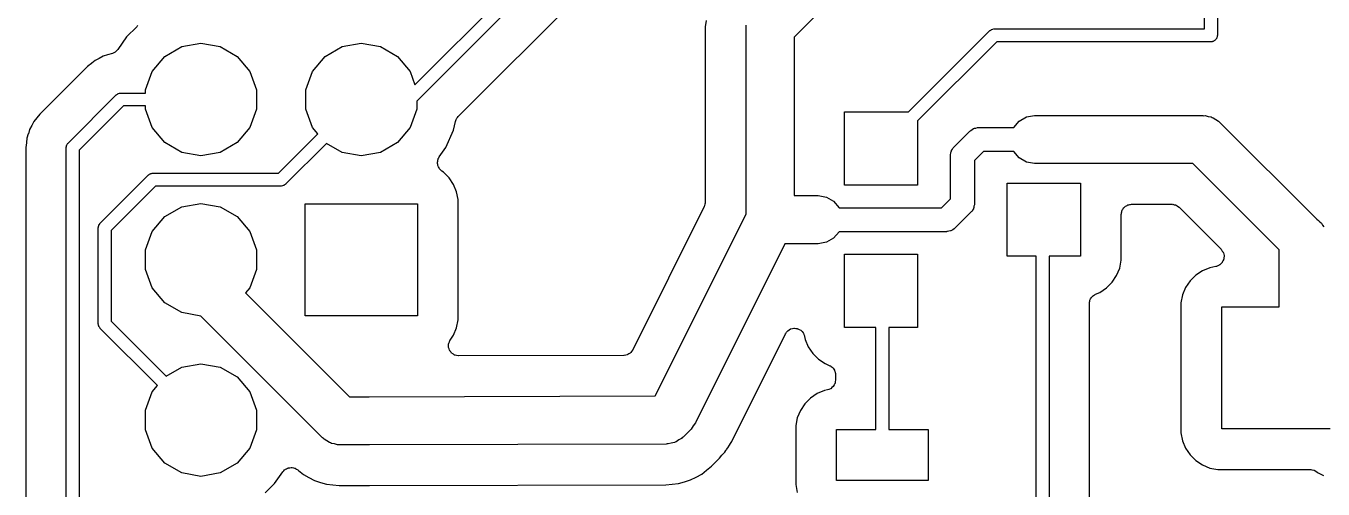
# Model space of a CAD drawing. Extents: x 164 to 228.7, y -128.7 to -69.
# Drawn here: x 179.82 to 196, y -107.86 to -102.08 of the extents above; entities that cross this region are included whole.
import ezdxf

# ---------------------------------------------------------------- set-up
doc = ezdxf.new("R2010")
doc.units = 0
doc.header["$MEASUREMENT"] = 0
doc.layers.add('BLACK', color=7, linetype='CONTINUOUS')

msp = doc.modelspace()

# ---------------------------------------------------------------- linework, layer by layer
at = {"layer": 'Black'}
for p, q in [((194.52, -102.12), (194.52, -97.6)), ((194.68, -97.6331), (194.68, -102.2)), ((184.67, -102.817), (186.743, -100.743)), ((186.857, -100.857), (184.692, -103.021)), ((185.21, -103.214), (187.212, -101.212)), ((190.424, -101.2), (189.4, -102.224)), ((181.2, -102.092), (181.07, -102.22)), ((181.206, -102.084), (181.2, -102.092)), ((181.214, -102.076), (181.206, -102.084)), ((188.301, -102.015), (188.292, -102.094)), ((188.292, -102.094), (188.292, -102.097)), ((188.292, -102.097), (188.292, -102.098)), ((188.292, -102.098), (188.292, -102.098)), ((188.292, -102.098), (188.292, -102.1)), ((188.292, -102.1), (188.292, -104.28)), ((188.8, -102.1), (188.802, -102.087)), ((188.8, -104.429), (188.8, -102.1)), ((188.802, -102.087), (188.801, -102.074)), ((181.07, -102.22), (180.963, -102.377)), ((189.4, -102.224), (189.4, -104.2)), ((190.828, -103.154), (191.838, -102.143)), ((191.838, -102.143), (191.841, -102.141)), ((191.841, -102.141), (191.844, -102.139)), ((191.844, -102.139), (191.853, -102.133)), ((191.853, -102.133), (191.861, -102.127)), ((191.861, -102.127), (191.865, -102.127)), ((191.865, -102.127), (191.868, -102.125)), ((191.868, -102.125), (191.878, -102.123)), ((191.878, -102.123), (191.888, -102.12)), ((191.888, -102.12), (191.892, -102.121)), ((191.892, -102.121), (191.895, -102.12)), ((191.895, -102.12), (194.52, -102.12)), ((194.645, -102.265), (194.64, -102.269)), ((194.651, -102.261), (194.645, -102.265)), ((194.656, -102.256), (194.651, -102.261)), ((194.661, -102.251), (194.656, -102.256)), ((194.665, -102.245), (194.661, -102.251)), ((194.669, -102.24), (194.665, -102.245)), ((194.672, -102.233), (194.669, -102.24)), ((194.675, -102.227), (194.672, -102.233)), ((194.676, -102.22), (194.675, -102.227)), ((194.679, -102.214), (194.676, -102.22)), ((194.68, -102.2), (194.679, -102.207)), ((194.679, -102.207), (194.679, -102.214)), ((180.895, -102.426), (180.836, -102.444)), ((180.913, -102.417), (180.895, -102.426)), ((180.932, -102.408), (180.913, -102.417)), ((180.933, -102.407), (180.932, -102.408)), ((180.934, -102.406), (180.933, -102.407)), ((180.948, -102.391), (180.934, -102.406)), ((180.963, -102.377), (180.948, -102.391)), ((181.548, -102.462), (181.76, -102.34)), ((181.76, -102.34), (182, -102.297)), ((182, -102.297), (182.24, -102.34)), ((182.24, -102.34), (182.452, -102.462)), ((183.548, -102.462), (183.76, -102.34)), ((183.76, -102.34), (184, -102.297)), ((184, -102.297), (184.24, -102.34)), ((184.24, -102.34), (184.452, -102.462)), ((191.928, -102.28), (190.941, -103.267)), ((194.6, -102.28), (191.928, -102.28)), ((194.607, -102.279), (194.6, -102.28)), ((194.614, -102.279), (194.607, -102.279)), ((194.62, -102.276), (194.614, -102.279)), ((194.627, -102.275), (194.62, -102.276)), ((194.633, -102.272), (194.627, -102.275)), ((194.64, -102.269), (194.633, -102.272)), ((180.587, -102.588), (179.992, -103.183)), ((180.589, -102.587), (180.587, -102.588)), ((180.636, -102.549), (180.589, -102.586)), ((180.589, -102.586), (180.589, -102.587)), ((180.589, -102.587), (180.589, -102.587)), ((180.589, -102.587), (180.589, -102.587)), ((180.637, -102.548), (180.636, -102.549)), ((180.636, -102.549), (180.636, -102.549)), ((180.68, -102.513), (180.637, -102.548)), ((180.73, -102.487), (180.68, -102.513)), ((180.731, -102.487), (180.73, -102.487)), ((180.781, -102.46), (180.731, -102.487)), ((180.731, -102.487), (180.731, -102.487)), ((180.835, -102.444), (180.781, -102.46)), ((180.836, -102.444), (180.835, -102.444)), ((180.835, -102.444), (180.835, -102.444)), ((181.391, -102.649), (181.548, -102.462)), ((182.452, -102.462), (182.609, -102.649)), ((183.391, -102.649), (183.548, -102.462)), ((184.452, -102.462), (184.609, -102.649)), ((181.308, -102.878), (181.391, -102.649)), ((182.609, -102.649), (182.692, -102.878)), ((183.308, -102.878), (183.391, -102.649)), ((184.609, -102.649), (184.67, -102.817)), ((181.308, -102.92), (181.308, -102.878)), ((182.692, -102.878), (182.692, -103.122)), ((183.308, -103.122), (183.308, -102.878)), ((180.343, -103.543), (180.943, -102.943)), ((180.943, -102.943), (180.946, -102.941)), ((180.946, -102.941), (180.949, -102.939)), ((180.949, -102.939), (180.958, -102.933)), ((180.958, -102.933), (180.966, -102.927)), ((180.966, -102.927), (180.97, -102.927)), ((180.97, -102.927), (180.973, -102.925)), ((180.973, -102.925), (180.983, -102.923)), ((180.983, -102.923), (180.993, -102.92)), ((180.993, -102.92), (180.997, -102.921)), ((180.997, -102.921), (181, -102.92)), ((181, -102.92), (181.308, -102.92)), ((184.692, -103.021), (184.692, -103.122)), ((179.954, -103.23), (179.917, -103.273)), ((179.992, -103.183), (179.954, -103.229)), ((179.954, -103.229), (179.954, -103.23)), ((179.954, -103.23), (179.954, -103.23)), ((181.033, -103.08), (180.48, -103.633)), ((181.308, -103.08), (181.033, -103.08)), ((181.308, -103.122), (181.308, -103.08)), ((181.391, -103.351), (181.308, -103.122)), ((182.692, -103.122), (182.609, -103.351)), ((183.391, -103.351), (183.308, -103.122)), ((184.692, -103.122), (184.609, -103.351)), ((185.19, -103.243), (185.193, -103.235)), ((185.193, -103.235), (185.202, -103.225)), ((185.202, -103.225), (185.21, -103.214)), ((190.027, -104.068), (190.027, -103.154)), ((190.027, -103.154), (190.828, -103.154)), ((192.207, -103.27), (192.297, -103.218)), ((192.297, -103.218), (192.4, -103.2)), ((192.4, -103.2), (194.5, -103.2)), ((194.5, -103.2), (194.513, -103.202)), ((194.513, -103.202), (194.526, -103.201)), ((194.526, -103.201), (194.564, -103.211)), ((194.564, -103.211), (194.603, -103.218)), ((194.603, -103.218), (194.614, -103.225)), ((194.614, -103.225), (194.627, -103.228)), ((194.627, -103.228), (194.659, -103.251)), ((179.863, -103.373), (179.847, -103.427)), ((179.89, -103.324), (179.863, -103.373)), ((179.891, -103.323), (179.89, -103.324)), ((179.917, -103.273), (179.891, -103.323)), ((179.891, -103.323), (179.891, -103.323)), ((181.548, -103.538), (181.391, -103.351)), ((182.609, -103.351), (182.452, -103.538)), ((183.457, -103.43), (183.391, -103.351)), ((184.609, -103.351), (184.452, -103.538)), ((185.055, -103.6), (185.152, -103.383)), ((185.152, -103.383), (185.176, -103.276)), ((185.176, -103.276), (185.181, -103.263)), ((185.181, -103.263), (185.185, -103.25)), ((185.185, -103.25), (185.19, -103.243)), ((190.941, -103.267), (190.941, -104.068)), ((191.394, -103.594), (191.594, -103.394)), ((191.594, -103.394), (191.599, -103.39)), ((191.599, -103.39), (191.604, -103.385)), ((191.604, -103.385), (191.621, -103.375)), ((191.621, -103.375), (191.637, -103.364)), ((191.637, -103.364), (191.643, -103.362)), ((191.643, -103.362), (191.649, -103.359)), ((191.649, -103.359), (191.668, -103.356)), ((191.668, -103.356), (191.687, -103.351)), ((191.687, -103.351), (191.694, -103.351)), ((191.694, -103.351), (191.7, -103.35)), ((191.7, -103.35), (192.14, -103.35)), ((192.14, -103.35), (192.207, -103.27)), ((194.659, -103.251), (194.693, -103.27)), ((194.693, -103.27), (194.701, -103.28)), ((194.701, -103.28), (194.712, -103.288)), ((194.712, -103.288), (195.915, -104.491)), ((179.824, -103.539), (179.817, -103.598)), ((179.829, -103.482), (179.824, -103.538)), ((179.824, -103.538), (179.824, -103.538)), ((179.824, -103.538), (179.824, -103.539)), ((179.846, -103.428), (179.829, -103.482)), ((179.847, -103.427), (179.846, -103.428)), ((179.846, -103.428), (179.846, -103.428)), ((180.327, -103.566), (180.333, -103.558)), ((180.333, -103.558), (180.339, -103.549)), ((180.339, -103.549), (180.341, -103.546)), ((180.341, -103.546), (180.343, -103.543)), ((181.76, -103.66), (181.548, -103.538)), ((182.452, -103.538), (182.24, -103.66)), ((182.967, -103.92), (183.457, -103.43)), ((183.565, -103.548), (183.057, -104.057)), ((183.76, -103.66), (183.565, -103.548)), ((184.452, -103.538), (184.24, -103.66)), ((179.817, -103.598), (179.817, -103.598)), ((179.817, -103.598), (179.817, -103.598)), ((179.817, -103.598), (179.817, -103.599)), ((179.817, -103.599), (179.817, -103.6)), ((179.817, -103.6), (179.817, -111.594)), ((180.32, -103.593), (180.323, -103.583)), ((180.321, -103.597), (180.32, -103.593)), ((180.32, -103.6), (180.321, -103.597)), ((180.32, -111.6), (180.32, -103.6)), ((180.323, -103.583), (180.325, -103.573)), ((180.325, -103.573), (180.327, -103.57)), ((180.327, -103.57), (180.327, -103.566)), ((180.48, -103.633), (180.48, -111.567)), ((182, -103.703), (181.76, -103.66)), ((182.24, -103.66), (182, -103.703)), ((184, -103.703), (183.76, -103.66)), ((184.24, -103.66), (184, -103.703)), ((184.968, -103.727), (184.974, -103.715)), ((184.974, -103.715), (185.055, -103.6)), ((191.35, -103.7), (191.351, -103.694)), ((191.35, -104.238), (191.35, -103.7)), ((191.351, -103.687), (191.356, -103.668)), ((191.351, -103.694), (191.351, -103.687)), ((191.356, -103.668), (191.359, -103.649)), ((191.359, -103.649), (191.362, -103.643)), ((191.362, -103.643), (191.364, -103.637)), ((191.364, -103.637), (191.375, -103.621)), ((191.375, -103.621), (191.385, -103.604)), ((191.385, -103.604), (191.39, -103.599)), ((191.39, -103.599), (191.394, -103.594)), ((191.762, -103.65), (191.65, -103.762)), ((192.14, -103.65), (191.762, -103.65)), ((192.207, -103.73), (192.14, -103.65)), ((184.951, -103.78), (184.954, -103.768)), ((184.952, -103.79), (184.951, -103.78)), ((184.951, -103.799), (184.952, -103.79)), ((184.954, -103.811), (184.951, -103.799)), ((184.954, -103.768), (184.955, -103.755)), ((184.956, -103.824), (184.954, -103.811)), ((184.955, -103.755), (184.959, -103.747)), ((184.96, -103.833), (184.956, -103.824)), ((184.959, -103.747), (184.961, -103.737)), ((184.962, -103.842), (184.96, -103.833)), ((184.961, -103.737), (184.968, -103.727)), ((184.97, -103.852), (184.962, -103.842)), ((184.975, -103.864), (184.97, -103.852)), ((184.982, -103.87), (184.975, -103.864)), ((184.987, -103.878), (184.982, -103.87)), ((184.998, -103.885), (184.987, -103.878)), ((185.007, -103.894), (184.998, -103.885)), ((191.65, -103.762), (191.65, -104.3)), ((192.297, -103.782), (192.207, -103.73)), ((192.4, -103.8), (192.297, -103.782)), ((194.376, -103.8), (192.4, -103.8)), ((195.45, -104.874), (194.376, -103.8)), ((180.743, -104.543), (181.343, -103.943)), ((181.343, -103.943), (181.346, -103.941)), ((181.346, -103.941), (181.349, -103.939)), ((181.349, -103.939), (181.358, -103.933)), ((181.358, -103.933), (181.366, -103.927)), ((181.366, -103.927), (181.37, -103.927)), ((181.37, -103.927), (181.373, -103.925)), ((181.373, -103.925), (181.383, -103.923)), ((181.383, -103.923), (181.393, -103.92)), ((181.393, -103.92), (181.397, -103.921)), ((181.397, -103.921), (181.4, -103.92)), ((181.4, -103.92), (182.967, -103.92)), ((185.024, -103.905), (185.007, -103.894)), ((185.095, -103.976), (185.024, -103.905)), ((185.15, -104.059), (185.095, -103.976)), ((192.059, -104.957), (192.059, -104.043)), ((192.059, -104.043), (192.973, -104.043)), ((192.973, -104.043), (192.973, -104.957)), ((181.433, -104.08), (180.88, -104.633)), ((183, -104.08), (181.433, -104.08)), ((183.003, -104.079), (183, -104.08)), ((183.007, -104.08), (183.003, -104.079)), ((183.017, -104.077), (183.007, -104.08)), ((183.027, -104.075), (183.017, -104.077)), ((183.03, -104.073), (183.027, -104.075)), ((183.034, -104.073), (183.03, -104.073)), ((183.042, -104.067), (183.034, -104.073)), ((183.051, -104.061), (183.042, -104.067)), ((183.054, -104.059), (183.051, -104.061)), ((183.057, -104.057), (183.054, -104.059)), ((185.188, -104.152), (185.15, -104.059)), ((185.208, -104.25), (185.188, -104.152)), ((189.4, -104.2), (189.7, -104.2)), ((189.7, -104.2), (189.803, -104.218)), ((190.941, -104.068), (190.027, -104.068)), ((181.548, -104.462), (181.76, -104.34)), ((181.76, -104.34), (182, -104.297)), ((182, -104.297), (182.24, -104.34)), ((182.24, -104.34), (182.452, -104.462)), ((183.3, -105.7), (183.3, -104.3)), ((183.3, -104.3), (184.7, -104.3)), ((184.7, -104.3), (184.7, -105.7)), ((185.208, -105.75), (185.208, -104.25)), ((188.279, -104.336), (187.387, -106.123)), ((188.281, -104.329), (188.279, -104.336)), ((188.284, -104.323), (188.281, -104.329)), ((188.287, -104.308), (188.284, -104.323)), ((188.291, -104.294), (188.287, -104.308)), ((188.292, -104.28), (188.291, -104.287)), ((188.291, -104.287), (188.291, -104.294)), ((189.803, -104.218), (189.893, -104.27)), ((189.893, -104.27), (189.96, -104.35)), ((189.96, -104.35), (191.238, -104.35)), ((191.238, -104.35), (191.35, -104.238)), ((191.636, -104.363), (191.625, -104.379)), ((191.638, -104.357), (191.636, -104.363)), ((191.641, -104.351), (191.638, -104.357)), ((191.644, -104.332), (191.641, -104.351)), ((191.649, -104.313), (191.644, -104.332)), ((191.65, -104.3), (191.649, -104.306)), ((191.649, -104.306), (191.649, -104.313)), ((193.498, -104.371), (193.505, -104.363)), ((193.505, -104.363), (193.511, -104.353)), ((193.511, -104.353), (193.519, -104.346)), ((193.519, -104.346), (193.527, -104.338)), ((193.527, -104.338), (193.536, -104.332)), ((193.536, -104.332), (193.545, -104.325)), ((193.545, -104.325), (193.555, -104.321)), ((193.555, -104.321), (193.565, -104.316)), ((193.565, -104.316), (193.576, -104.314)), ((193.576, -104.314), (193.586, -104.31)), ((193.586, -104.31), (193.597, -104.31)), ((193.597, -104.31), (193.608, -104.308)), ((193.608, -104.308), (194.113, -104.308)), ((194.113, -104.308), (194.118, -104.309)), ((194.118, -104.309), (194.124, -104.308)), ((194.124, -104.308), (194.14, -104.313)), ((194.14, -104.313), (194.156, -104.316)), ((194.156, -104.316), (194.161, -104.318)), ((194.161, -104.318), (194.166, -104.32)), ((194.166, -104.32), (194.18, -104.329)), ((194.18, -104.329), (194.194, -104.338)), ((194.194, -104.338), (194.198, -104.342)), ((194.198, -104.342), (194.203, -104.345)), ((194.203, -104.345), (194.726, -104.869)), ((181.391, -104.649), (181.548, -104.462)), ((182.452, -104.462), (182.609, -104.649)), ((187.667, -106.7), (188.8, -104.429)), ((191.606, -104.406), (191.406, -104.606)), ((191.61, -104.401), (191.606, -104.406)), ((191.615, -104.396), (191.61, -104.401)), ((191.625, -104.379), (191.615, -104.396)), ((193.481, -104.435), (193.483, -104.424)), ((193.481, -105.007), (193.481, -104.435)), ((193.483, -104.413), (193.487, -104.403)), ((193.483, -104.424), (193.483, -104.413)), ((193.487, -104.403), (193.489, -104.392)), ((193.489, -104.392), (193.494, -104.382)), ((193.494, -104.382), (193.498, -104.371)), ((195.915, -104.491), (195.92, -104.495)), ((195.92, -104.495), (195.943, -104.508)), ((195.943, -104.508), (195.96, -104.528)), ((195.96, -104.528), (195.98, -104.545)), ((180.72, -104.593), (180.723, -104.583)), ((180.721, -104.597), (180.72, -104.593)), ((180.72, -104.6), (180.721, -104.597)), ((180.72, -105.8), (180.72, -104.6)), ((180.723, -104.583), (180.725, -104.573)), ((180.725, -104.573), (180.727, -104.57)), ((180.727, -104.566), (180.733, -104.558)), ((180.727, -104.57), (180.727, -104.566)), ((180.733, -104.558), (180.739, -104.549)), ((180.739, -104.549), (180.741, -104.546)), ((180.741, -104.546), (180.743, -104.543)), ((180.88, -104.633), (180.88, -105.767)), ((181.308, -104.878), (181.391, -104.649)), ((182.609, -104.649), (182.692, -104.878)), ((189.96, -104.65), (189.893, -104.73)), ((191.3, -104.65), (189.96, -104.65)), ((191.306, -104.649), (191.3, -104.65)), ((191.313, -104.649), (191.306, -104.649)), ((191.332, -104.644), (191.313, -104.649)), ((191.351, -104.641), (191.332, -104.644)), ((191.357, -104.638), (191.351, -104.641)), ((191.363, -104.636), (191.357, -104.638)), ((191.379, -104.625), (191.363, -104.636)), ((191.396, -104.615), (191.379, -104.625)), ((191.401, -104.61), (191.396, -104.615)), ((191.406, -104.606), (191.401, -104.61)), ((195.98, -104.545), (195.993, -104.568)), ((195.993, -104.568), (196.01, -104.588)), ((189.286, -104.8), (188.171, -107.034)), ((189.7, -104.8), (189.286, -104.8)), ((189.803, -104.782), (189.7, -104.8)), ((189.893, -104.73), (189.803, -104.782)), ((181.308, -105.122), (181.308, -104.878)), ((182.692, -104.878), (182.692, -105.122)), ((190.027, -105.846), (190.027, -104.932)), ((190.027, -104.932), (190.941, -104.932)), ((190.941, -104.932), (190.941, -105.846)), ((192.42, -104.957), (192.059, -104.957)), ((192.42, -109.12), (192.42, -104.957)), ((192.973, -104.957), (192.58, -104.957)), ((192.58, -104.957), (192.58, -109.12)), ((193.462, -105.105), (193.481, -105.007)), ((194.726, -104.869), (194.729, -104.873)), ((194.729, -104.873), (194.732, -104.875)), ((194.732, -104.875), (194.741, -104.891)), ((194.741, -104.891), (194.752, -104.905)), ((194.748, -105.015), (194.741, -105.032)), ((194.757, -105), (194.748, -105.015)), ((194.752, -104.905), (194.753, -104.909)), ((194.753, -104.909), (194.755, -104.913)), ((194.755, -104.913), (194.759, -104.931)), ((194.758, -104.996), (194.757, -105)), ((194.759, -104.992), (194.758, -104.996)), ((194.759, -104.931), (194.763, -104.948)), ((194.761, -104.974), (194.759, -104.992)), ((194.764, -104.956), (194.761, -104.974)), ((194.763, -104.948), (194.763, -104.952)), ((194.763, -104.952), (194.764, -104.956)), ((195.45, -105.587), (195.45, -104.874)), ((181.391, -105.351), (181.308, -105.122)), ((182.692, -105.122), (182.609, -105.351)), ((193.423, -105.198), (193.462, -105.105)), ((194.493, -105.137), (194.41, -105.192)), ((194.586, -105.099), (194.493, -105.137)), ((194.661, -105.083), (194.586, -105.099)), ((194.665, -105.082), (194.661, -105.083)), ((194.67, -105.082), (194.665, -105.082)), ((194.686, -105.074), (194.67, -105.082)), ((194.703, -105.067), (194.686, -105.074)), ((194.706, -105.065), (194.703, -105.067)), ((194.709, -105.063), (194.706, -105.065)), ((194.722, -105.05), (194.709, -105.063)), ((194.736, -105.038), (194.722, -105.05)), ((194.738, -105.035), (194.736, -105.038)), ((194.741, -105.032), (194.738, -105.035)), ((193.297, -105.352), (193.368, -105.281)), ((193.368, -105.281), (193.423, -105.198)), ((194.339, -105.263), (194.284, -105.346)), ((194.41, -105.192), (194.339, -105.263)), ((181.548, -105.538), (181.391, -105.351)), ((182.609, -105.351), (182.557, -105.413)), ((182.557, -105.413), (183.855, -106.711)), ((193.088, -105.517), (193.091, -105.503)), ((193.091, -105.503), (193.095, -105.496)), ((193.095, -105.496), (193.097, -105.488)), ((193.097, -105.488), (193.106, -105.477)), ((193.106, -105.477), (193.113, -105.465)), ((193.113, -105.465), (193.119, -105.459)), ((193.119, -105.459), (193.124, -105.453)), ((193.124, -105.453), (193.136, -105.445)), ((193.136, -105.445), (193.147, -105.436)), ((193.147, -105.436), (193.154, -105.434)), ((193.154, -105.434), (193.161, -105.429)), ((193.161, -105.429), (193.214, -105.407)), ((193.214, -105.407), (193.297, -105.352)), ((194.246, -105.439), (194.226, -105.537)), ((194.284, -105.346), (194.246, -105.439)), ((181.76, -105.66), (181.548, -105.538)), ((181.998, -105.702), (181.76, -105.66)), ((193.083, -105.546), (193.084, -105.538)), ((193.083, -108.501), (193.083, -105.546)), ((193.084, -105.53), (193.088, -105.517)), ((193.084, -105.538), (193.084, -105.53)), ((194.226, -105.537), (194.226, -107.161)), ((194.734, -107.111), (194.734, -105.587)), ((194.734, -105.587), (195.45, -105.587)), ((180.721, -105.803), (180.72, -105.8)), ((180.72, -105.807), (180.721, -105.803)), ((180.723, -105.817), (180.72, -105.807)), ((180.725, -105.827), (180.723, -105.817)), ((180.727, -105.83), (180.725, -105.827)), ((180.88, -105.767), (181.565, -106.452)), ((183.518, -107.223), (181.998, -105.702)), ((184.7, -105.7), (183.3, -105.7)), ((185.188, -105.848), (185.208, -105.75)), ((180.727, -105.834), (180.727, -105.83)), ((180.733, -105.842), (180.727, -105.834)), ((180.739, -105.851), (180.733, -105.842)), ((180.741, -105.854), (180.739, -105.851)), ((180.743, -105.857), (180.741, -105.854)), ((181.457, -106.57), (180.743, -105.857)), ((185.109, -106.002), (185.15, -105.941)), ((185.15, -105.941), (185.188, -105.848)), ((188.626, -107.26), (189.292, -105.924)), ((189.292, -105.924), (189.294, -105.922)), ((189.294, -105.922), (189.295, -105.92)), ((189.295, -105.92), (189.307, -105.904)), ((189.307, -105.904), (189.319, -105.889)), ((189.319, -105.889), (189.321, -105.887)), ((189.321, -105.887), (189.322, -105.885)), ((189.322, -105.885), (189.339, -105.875)), ((189.339, -105.875), (189.356, -105.864)), ((189.356, -105.864), (189.358, -105.864)), ((189.358, -105.864), (189.36, -105.862)), ((189.36, -105.862), (189.379, -105.859)), ((189.379, -105.859), (189.398, -105.854)), ((189.398, -105.854), (189.401, -105.854)), ((189.401, -105.854), (189.403, -105.854)), ((189.403, -105.854), (189.423, -105.857)), ((189.423, -105.857), (189.442, -105.859)), ((189.442, -105.859), (189.444, -105.86)), ((189.444, -105.86), (189.447, -105.86)), ((189.447, -105.86), (189.464, -105.87)), ((189.464, -105.87), (189.482, -105.879)), ((189.482, -105.879), (189.483, -105.88)), ((189.483, -105.88), (189.486, -105.882)), ((189.486, -105.882), (189.499, -105.896)), ((189.499, -105.896), (189.512, -105.911)), ((189.512, -105.911), (189.513, -105.913)), ((189.513, -105.913), (189.515, -105.915)), ((189.515, -105.915), (189.522, -105.933)), ((189.522, -105.933), (189.53, -105.951)), ((189.53, -105.951), (189.53, -105.954)), ((189.53, -105.954), (189.531, -105.956)), ((189.531, -105.956), (189.538, -105.994)), ((190.42, -105.846), (190.027, -105.846)), ((190.42, -107.12), (190.42, -105.846)), ((190.941, -105.846), (190.58, -105.846)), ((190.58, -105.846), (190.58, -107.12)), ((185.089, -106.086), (185.09, -106.068)), ((185.09, -106.09), (185.089, -106.086)), ((185.09, -106.051), (185.091, -106.047)), ((185.09, -106.068), (185.09, -106.051)), ((185.09, -106.095), (185.09, -106.09)), ((185.096, -106.112), (185.09, -106.095)), ((185.091, -106.047), (185.092, -106.042)), ((185.092, -106.042), (185.099, -106.026)), ((185.101, -106.129), (185.096, -106.112)), ((185.099, -106.026), (185.105, -106.009)), ((185.104, -106.132), (185.101, -106.129)), ((185.105, -106.136), (185.104, -106.132)), ((185.105, -106.009), (185.108, -106.006)), ((185.117, -106.15), (185.105, -106.136)), ((185.108, -106.006), (185.109, -106.002)), ((185.127, -106.164), (185.117, -106.15)), ((187.372, -106.144), (187.361, -106.159)), ((187.384, -106.13), (187.372, -106.144)), ((187.385, -106.126), (187.384, -106.13)), ((187.387, -106.123), (187.385, -106.126)), ((189.538, -105.994), (189.577, -106.087)), ((189.577, -106.087), (189.632, -106.17)), ((181.76, -106.34), (182, -106.297)), ((182, -106.297), (182.24, -106.34)), ((185.131, -106.167), (185.127, -106.164)), ((185.134, -106.17), (185.131, -106.167)), ((185.149, -106.179), (185.134, -106.17)), ((185.164, -106.189), (185.149, -106.179)), ((185.168, -106.19), (185.164, -106.189)), ((185.172, -106.192), (185.168, -106.19)), ((185.189, -106.195), (185.172, -106.192)), ((185.207, -106.199), (185.189, -106.195)), ((185.211, -106.199), (185.207, -106.199)), ((185.215, -106.199), (185.211, -106.199)), ((187.274, -106.194), (185.215, -106.199)), ((187.277, -106.193), (187.274, -106.194)), ((187.281, -106.193), (187.277, -106.193)), ((187.299, -106.189), (187.281, -106.193)), ((187.317, -106.186), (187.299, -106.189)), ((187.32, -106.184), (187.317, -106.186)), ((187.324, -106.183), (187.32, -106.184)), ((187.339, -106.173), (187.324, -106.183)), ((187.355, -106.164), (187.339, -106.173)), ((187.358, -106.161), (187.355, -106.164)), ((187.361, -106.159), (187.358, -106.161)), ((189.632, -106.17), (189.703, -106.241)), ((189.703, -106.241), (189.786, -106.296)), ((189.786, -106.296), (189.839, -106.318)), ((181.565, -106.452), (181.76, -106.34)), ((182.24, -106.34), (182.452, -106.462)), ((182.452, -106.462), (182.609, -106.649)), ((189.839, -106.318), (189.846, -106.323)), ((189.846, -106.323), (189.853, -106.325)), ((189.853, -106.325), (189.864, -106.334)), ((189.864, -106.334), (189.876, -106.342)), ((189.876, -106.342), (189.881, -106.348)), ((189.881, -106.348), (189.887, -106.354)), ((189.887, -106.354), (189.894, -106.366)), ((189.894, -106.366), (189.903, -106.377)), ((189.903, -106.377), (189.905, -106.385)), ((189.905, -106.385), (189.909, -106.392)), ((189.909, -106.392), (189.912, -106.406)), ((189.912, -106.406), (189.916, -106.419)), ((189.916, -106.419), (189.916, -106.427)), ((189.916, -106.427), (189.917, -106.435)), ((189.917, -106.435), (189.917, -106.501)), ((181.391, -106.649), (181.457, -106.57)), ((189.78, -106.632), (189.688, -106.67)), ((189.815, -106.625), (189.78, -106.632)), ((189.834, -106.618), (189.815, -106.625)), ((189.853, -106.611), (189.834, -106.618)), ((189.855, -106.61), (189.853, -106.611)), ((189.856, -106.609), (189.855, -106.61)), ((189.871, -106.596), (189.856, -106.609)), ((189.887, -106.582), (189.871, -106.596)), ((189.888, -106.581), (189.887, -106.582)), ((189.889, -106.58), (189.888, -106.581)), ((189.899, -106.562), (189.889, -106.58)), ((189.909, -106.544), (189.899, -106.562)), ((189.91, -106.543), (189.909, -106.544)), ((189.913, -106.521), (189.91, -106.541)), ((189.91, -106.541), (189.91, -106.543)), ((189.917, -106.501), (189.913, -106.521)), ((181.308, -106.878), (181.391, -106.649)), ((182.609, -106.649), (182.692, -106.878)), ((183.855, -106.711), (184.099, -106.711)), ((184.099, -106.711), (187.667, -106.7)), ((189.534, -106.797), (189.478, -106.88)), ((189.605, -106.726), (189.534, -106.797)), ((189.688, -106.67), (189.605, -106.726)), ((181.308, -107.122), (181.308, -106.878)), ((182.692, -106.878), (182.692, -107.122)), ((189.478, -106.88), (189.44, -106.972)), ((188.115, -107.112), (188.015, -107.212)), ((188.142, -107.073), (188.115, -107.112)), ((188.171, -107.034), (188.142, -107.073)), ((189.44, -106.972), (189.421, -107.07)), ((189.421, -107.07), (189.421, -107.806)), ((189.928, -107.755), (189.928, -107.12)), ((189.928, -107.12), (190.42, -107.12)), ((190.58, -107.12), (191.071, -107.12)), ((191.071, -107.12), (191.071, -107.755)), ((196.088, -107.111), (194.734, -107.111)), ((181.391, -107.351), (181.308, -107.122)), ((182.692, -107.122), (182.609, -107.351)), ((183.529, -107.23), (183.518, -107.223)), ((183.538, -107.24), (183.529, -107.23)), ((183.572, -107.26), (183.538, -107.24)), ((183.604, -107.282), (183.572, -107.26)), ((183.617, -107.286), (183.604, -107.282)), ((187.906, -107.282), (187.867, -107.289)), ((187.917, -107.275), (187.906, -107.282)), ((187.929, -107.272), (187.917, -107.275)), ((187.962, -107.249), (187.929, -107.272)), ((187.996, -107.229), (187.962, -107.249)), ((188.004, -107.22), (187.996, -107.229)), ((188.015, -107.212), (188.004, -107.22)), ((188.598, -107.305), (188.623, -107.266)), ((188.623, -107.266), (188.626, -107.26)), ((194.226, -107.161), (194.246, -107.259)), ((194.246, -107.259), (194.284, -107.352)), ((181.548, -107.538), (181.391, -107.351)), ((182.609, -107.351), (182.452, -107.538)), ((183.628, -107.292), (183.617, -107.286)), ((183.667, -107.299), (183.628, -107.292)), ((183.704, -107.309), (183.667, -107.299)), ((183.718, -107.308), (183.704, -107.309)), ((183.731, -107.311), (183.718, -107.308)), ((184.1, -107.311), (183.731, -107.311)), ((184.101, -107.311), (184.1, -107.311)), ((184.1, -107.311), (184.1, -107.311)), ((187.803, -107.3), (184.101, -107.311)), ((187.816, -107.298), (187.803, -107.3)), ((187.829, -107.299), (187.816, -107.298)), ((187.867, -107.289), (187.829, -107.299)), ((188.469, -107.476), (188.499, -107.44)), ((188.499, -107.44), (188.503, -107.436)), ((188.503, -107.436), (188.506, -107.432)), ((188.506, -107.432), (188.534, -107.403)), ((188.534, -107.403), (188.548, -107.381)), ((188.548, -107.381), (188.553, -107.376)), ((188.553, -107.376), (188.557, -107.369)), ((188.557, -107.369), (188.573, -107.349)), ((188.573, -107.349), (188.593, -107.314)), ((188.593, -107.314), (188.596, -107.309)), ((188.596, -107.309), (188.598, -107.305)), ((194.284, -107.352), (194.339, -107.435)), ((194.339, -107.435), (194.41, -107.506)), ((181.76, -107.66), (181.548, -107.538)), ((182.452, -107.538), (182.24, -107.66)), ((183.069, -107.608), (183.082, -107.6)), ((183.082, -107.6), (183.088, -107.599)), ((183.088, -107.599), (183.094, -107.596)), ((183.094, -107.596), (183.11, -107.595)), ((183.11, -107.595), (183.125, -107.592)), ((183.125, -107.592), (183.132, -107.593)), ((183.132, -107.593), (183.138, -107.592)), ((183.138, -107.592), (183.153, -107.596)), ((183.153, -107.596), (183.169, -107.599)), ((183.169, -107.599), (183.175, -107.602)), ((183.175, -107.602), (183.181, -107.604)), ((183.181, -107.604), (183.194, -107.613)), ((188.309, -107.624), (188.37, -107.575)), ((188.37, -107.575), (188.374, -107.571)), ((188.374, -107.571), (188.469, -107.476)), ((188.374, -107.571), (188.374, -107.571)), ((194.41, -107.506), (194.493, -107.561)), ((194.493, -107.561), (194.586, -107.599)), ((194.586, -107.599), (194.684, -107.619)), ((182, -107.703), (181.76, -107.66)), ((182.24, -107.66), (182, -107.703)), ((182.919, -107.793), (183.023, -107.646)), ((183.023, -107.646), (183.034, -107.635)), ((183.034, -107.635), (183.044, -107.622)), ((183.044, -107.622), (183.05, -107.619)), ((183.05, -107.619), (183.054, -107.615)), ((183.054, -107.615), (183.069, -107.608)), ((183.194, -107.613), (183.207, -107.621)), ((183.207, -107.621), (183.217, -107.628)), ((183.217, -107.628), (183.217, -107.629)), ((183.217, -107.629), (183.218, -107.629)), ((183.218, -107.629), (183.278, -107.68)), ((183.278, -107.68), (183.347, -107.716)), ((183.347, -107.716), (183.347, -107.717)), ((183.347, -107.717), (183.348, -107.717)), ((183.348, -107.717), (183.416, -107.755)), ((183.416, -107.755), (183.491, -107.778)), ((188.033, -107.77), (188.108, -107.748)), ((188.108, -107.748), (188.176, -107.711)), ((188.176, -107.711), (188.177, -107.711)), ((188.177, -107.711), (188.178, -107.711)), ((188.178, -107.711), (188.247, -107.675)), ((188.247, -107.675), (188.307, -107.625)), ((188.307, -107.625), (188.308, -107.625)), ((188.308, -107.625), (188.309, -107.624)), ((191.071, -107.755), (189.928, -107.755)), ((194.684, -107.619), (195.845, -107.619)), ((195.845, -107.619), (195.86, -107.622)), ((195.86, -107.622), (195.888, -107.627)), ((195.888, -107.627), (195.888, -107.627)), ((195.888, -107.627), (195.888, -107.627)), ((195.888, -107.627), (195.909, -107.638)), ((195.909, -107.638), (195.926, -107.649)), ((195.926, -107.649), (195.926, -107.649)), ((195.926, -107.649), (195.926, -107.649)), ((195.926, -107.649), (195.936, -107.657)), ((195.936, -107.657), (196.005, -107.694)), ((182.8, -107.907), (182.919, -107.793)), ((183.491, -107.778), (183.492, -107.778)), ((183.492, -107.778), (183.492, -107.778)), ((183.492, -107.778), (183.567, -107.802)), ((183.567, -107.802), (183.645, -107.81)), ((183.645, -107.81), (183.645, -107.81)), ((183.645, -107.81), (183.646, -107.81)), ((183.646, -107.81), (183.725, -107.819)), ((183.725, -107.819), (183.728, -107.819)), ((183.728, -107.819), (183.728, -107.819)), ((183.728, -107.819), (183.728, -107.819)), ((183.728, -107.819), (183.731, -107.819)), ((183.731, -107.819), (184.1, -107.819)), ((184.1, -107.819), (184.1, -107.819)), ((184.1, -107.819), (184.1, -107.819)), ((184.1, -107.819), (184.103, -107.819)), ((184.103, -107.819), (187.799, -107.808)), ((187.799, -107.808), (187.877, -107.8)), ((187.877, -107.8), (187.878, -107.8)), ((187.878, -107.8), (187.879, -107.8)), ((187.879, -107.8), (187.956, -107.793)), ((187.956, -107.793), (188.031, -107.77)), ((188.031, -107.77), (188.032, -107.77)), ((188.032, -107.77), (188.033, -107.77)), ((189.421, -107.806), (189.44, -107.904))]:
    msp.add_line(p, q, dxfattribs=at)

doc.saveas('drawing.dxf')
